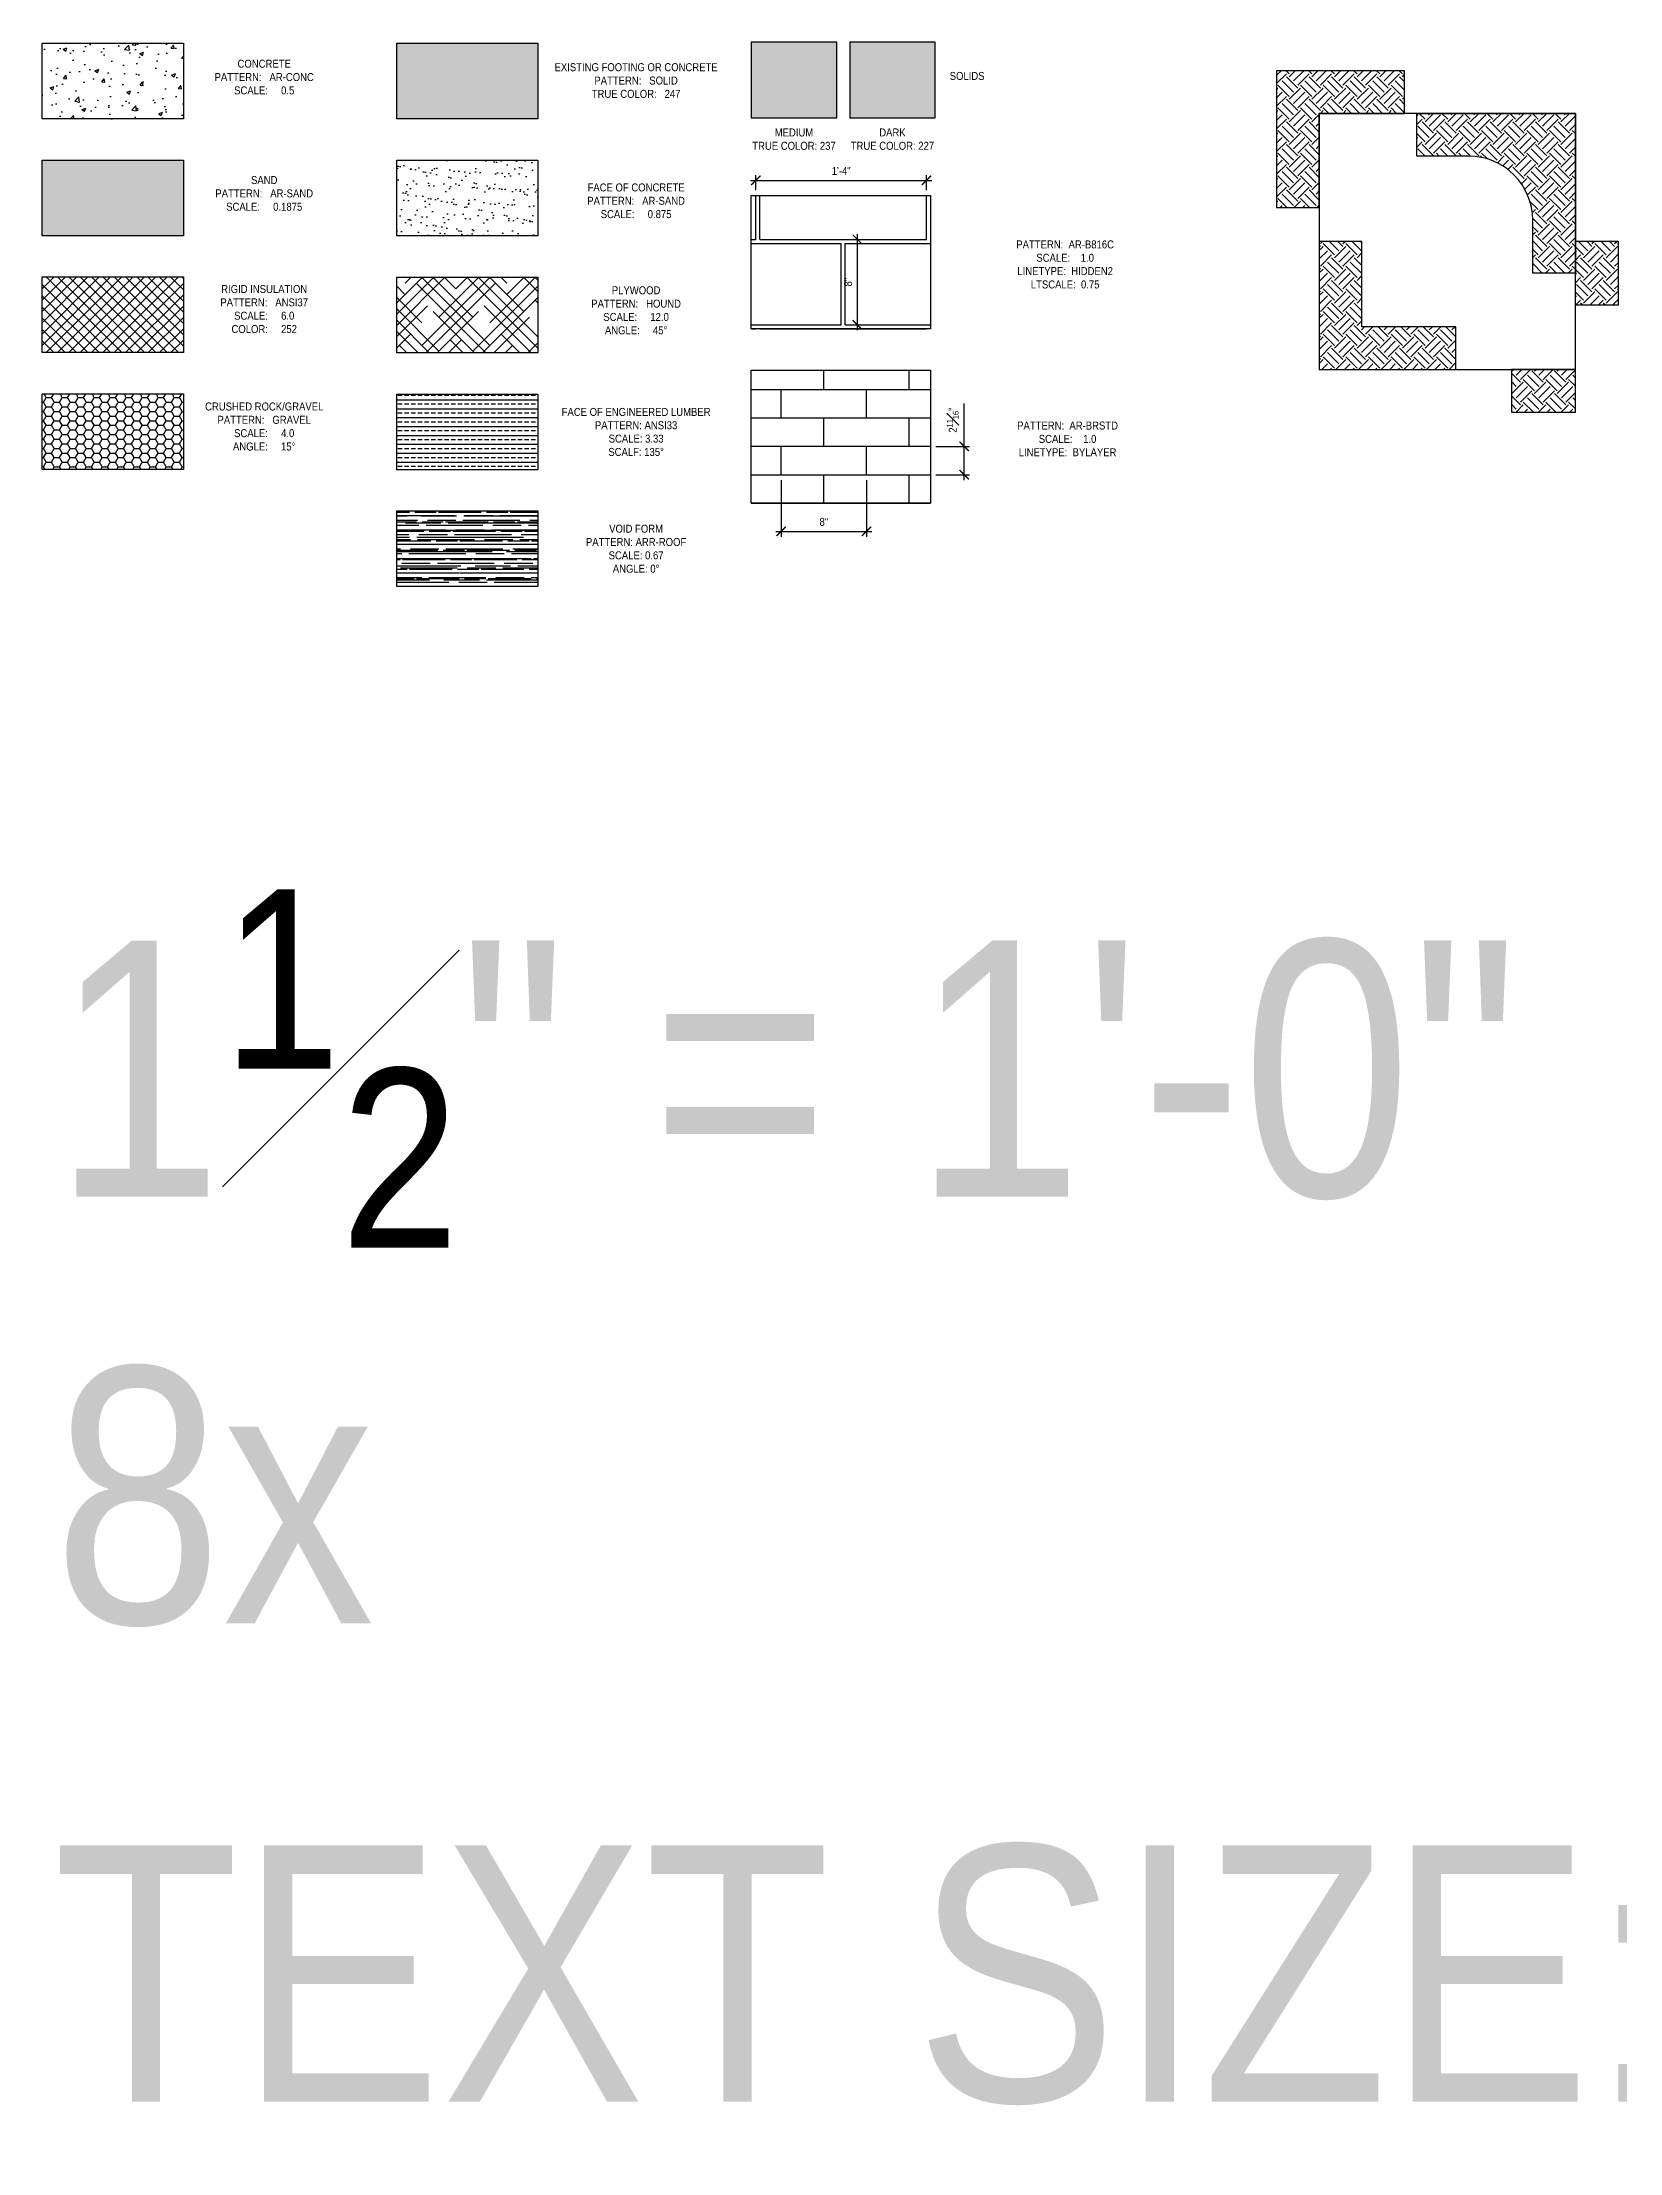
# Model space of a CAD drawing. Header units: inches. Extents: x -16404 to 14624, y -1591 to 16152.
# Drawn here: x 763.2 to 911.1, y -377.3 to -179.5 of the extents above; entities that cross this region are included whole.
import ezdxf

# ---------------------------------------------------------------- set-up
doc = ezdxf.new("R2010")
doc.units = ezdxf.units.IN
doc.header["$LTSCALE"] = 24
doc.header["$MEASUREMENT"] = 0
doc.linetypes.add('HIDDEN2', pattern=[0.1875, 0.125, -0.0625])
doc.layers.get('0').update_dxf_attribs({"linetype": 'CONTINUOUS'})
doc.layers.get('DefPoints').update_dxf_attribs({"color": 251, "linetype": 'CONTINUOUS'})
for name, color, linetype in [('S-ANNO-DIMS', 2, 'CONTINUOUS'), ('S-ANNO-NOTE', 4, 'CONTINUOUS'), ('S-FNDN-WALL', 4, 'CONTINUOUS')]:
    doc.layers.add(name, color=color, linetype=linetype)
doc.layers.add('S-ANNO-NONPLOT', color=253, linetype='CONTINUOUS', plot=False)
for name, color, linetype, true_color, transparency in [('S-HATCH-SOIL', 7, 'CONTINUOUS', 0x8f8f8f, 0.8), ('S-POCHE-227', 7, 'CONTINUOUS', 0xe3e3e3, 0.8), ('S-POCHE-237', 7, 'CONTINUOUS', 0xededed, 0.8), ('S-POCHE-247', 7, 'CONTINUOUS', 0xf7f7f7, 0.8)]:
    doc.layers.add(name, color=color, linetype=linetype, true_color=true_color, transparency=transparency)
doc.layers.add('S-HATCH1', color=1, linetype='CONTINUOUS', transparency=0.5)
doc.layers.add('S-HATCH2', color=2, linetype='CONTINUOUS', transparency=0.5)
doc.styles.add('Arial', font='arial.ttf', dxfattribs={"width": 0.85})
doc.dimstyles.new('DIM-8_Se', dxfattribs={"dimscale": 8, "dimtxt": 0.09375, "dimasz": 0.109375, "dimexe": 0.0625, "dimexo": 0.0625, "dimgap": 0.0625, "dimtad": 1, "dimdec": 4, "dimzin": 11, "dimdsep": 46, "dimlunit": 4, "dimtxsty": 'Arial', "dimblk": 'ARCHTICK', "dimcen": 0.125, "dimdle": 0.0625, "dimclrd": 256, "dimclre": 256, "dimclrt": 4, "dimadec": 0, "dimazin": 0, "dimtfac": 0.75, "dimtdec": 4, "dimtmove": 0, "dimatfit": 3, "dimfxl": 1, "dimfrac": 1, "dimtolj": 1, "dimtzin": 0, "dimarcsym": 0})
pattern_1 = [(45, (-1681.6611, -1205.9765), (1e-16, 2.12132034), [1.5, -1.5]), (45, (-1682.0588, -1205.5787), (1e-16, 2.12132034), [1.5, -1.5]), (45, (-1682.4566, -1205.181), (1e-16, 2.12132034), [1.5, -1.5]), (135, (-1682.4566, -1204.9158), (-2.12132034, 5e-16), [1.5, -1.5]), (135, (-1682.0588, -1204.518), (-2.12132034, 5e-16), [1.5, -1.5]), (135, (-1681.6611, -1204.1203), (-2.12132034, 5e-16), [1.5, -1.5])]

# ---------------------------------------------------------------- blocks, each defined once
blk = doc.blocks.new('_ARCHTICK')
at = {"color": 0, "linetype": 'ByBlock', "const_width": 0.15}
blk.add_lwpolyline([(-0.5, -0.5), (0.5, 0.5)], dxfattribs=at)
blk = doc.blocks.new('*D693')
at = {"layer": 'DefPoints', "color": 0, "transparency": 16777216}
for p in [(832.49, -220.01), (840.49, -220.01), (840.49, -225.32)]:
    blk.add_point(p, dxfattribs=at)
at = {"layer": 'S-ANNO-DIMS', "lineweight": -2, "transparency": 16777216}
for p, q in [((832.49, -220.51), (832.49, -225.82)), ((840.49, -220.51), (840.49, -225.82)), ((831.99, -225.32), (840.99, -225.32))]:
    blk.add_line(p, q, dxfattribs=at)
at = {"layer": 'S-ANNO-DIMS', "lineweight": -2, "transparency": 16777216, "xscale": 0.875, "yscale": 0.875, "zscale": 0.875, "rotation": 180}
blk.add_blockref('_ARCHTICK', (832.49, -225.32), dxfattribs=at)
at = {"layer": 'S-ANNO-DIMS', "lineweight": -2, "transparency": 16777216, "xscale": 0.875, "yscale": 0.875, "zscale": 0.875}
blk.add_blockref('_ARCHTICK', (840.49, -225.32), dxfattribs=at)
at = {"layer": 'S-ANNO-DIMS', "color": 4, "transparency": 16777216, "insert": (836.49, -224.43), "char_height": 0.75, "attachment_point": 5, "style": 'Arial'}
blk.add_mtext('\\A1;8"', dxfattribs=at)
blk = doc.blocks.new('*D694')
at = {"layer": 'DefPoints', "color": 0, "transparency": 16777216}
for p in [(846.49, -217.35), (849.64, -217.35), (846.49, -220.01)]:
    blk.add_point(p, dxfattribs=at)
at = {"layer": 'S-ANNO-DIMS', "lineweight": -2, "transparency": 16777216}
for p, q in [((849.64, -217.35), (849.64, -213.32)), ((846.99, -217.35), (850.14, -217.35)), ((849.64, -220.51), (849.64, -217.35)), ((846.99, -220.01), (850.14, -220.01))]:
    blk.add_line(p, q, dxfattribs=at)
at = {"layer": 'S-ANNO-DIMS', "lineweight": -2, "transparency": 16777216, "xscale": 0.875, "yscale": 0.875, "zscale": 0.875}
for p, rotation in [((849.64, -217.35), 90), ((849.64, -220.01), 270)]:
    blk.add_blockref('_ARCHTICK', p, dxfattribs=dict(at, rotation=rotation))
at = {"layer": 'S-ANNO-DIMS', "color": 4, "transparency": 16777216, "insert": (848.57, -214.89), "char_height": 0.75, "attachment_point": 5, "rotation": 90, "style": 'Arial'}
blk.add_mtext('\\A1;2{\\H0.75x;\\S11#16;}"', dxfattribs=at)
blk = doc.blocks.new('*D695')
at = {"layer": 'DefPoints', "color": 0, "transparency": 16777216}
for p in [(839.64, -197.96), (839.64, -197.96), (839.64, -205.96)]:
    blk.add_point(p, dxfattribs=at)
at = {"layer": 'S-ANNO-DIMS', "lineweight": -2, "transparency": 16777216}
blk.add_line((839.64, -206.46), (839.64, -197.46), dxfattribs=at)
at = {"layer": 'S-ANNO-DIMS', "lineweight": -2, "transparency": 16777216, "xscale": 0.875, "yscale": 0.875, "zscale": 0.875}
for p, rotation in [((839.64, -197.96), 90), ((839.64, -205.96), 270)]:
    blk.add_blockref('_ARCHTICK', p, dxfattribs=dict(at, rotation=rotation))
at = {"layer": 'S-ANNO-DIMS', "color": 4, "transparency": 16777216, "insert": (838.76, -201.96), "char_height": 0.75, "attachment_point": 5, "rotation": 90, "style": 'Arial'}
blk.add_mtext('\\A1;8"', dxfattribs=at)
blk = doc.blocks.new('*D696')
at = {"layer": 'DefPoints', "color": 0, "transparency": 16777216}
for p in [(846.11, -192.42), (830.11, -193.85), (846.11, -193.85)]:
    blk.add_point(p, dxfattribs=at)
at = {"layer": 'S-ANNO-DIMS', "lineweight": -2, "transparency": 16777216}
for p, q in [((829.61, -192.42), (846.61, -192.42)), ((830.11, -193.35), (830.11, -191.92)), ((846.11, -193.35), (846.11, -191.92))]:
    blk.add_line(p, q, dxfattribs=at)
at = {"layer": 'S-ANNO-DIMS', "lineweight": -2, "transparency": 16777216, "xscale": 0.875, "yscale": 0.875, "zscale": 0.875, "rotation": 180}
blk.add_blockref('_ARCHTICK', (830.11, -192.42), dxfattribs=at)
at = {"layer": 'S-ANNO-DIMS', "lineweight": -2, "transparency": 16777216, "xscale": 0.875, "yscale": 0.875, "zscale": 0.875}
blk.add_blockref('_ARCHTICK', (846.11, -192.42), dxfattribs=at)
at = {"layer": 'S-ANNO-DIMS', "color": 4, "transparency": 16777216, "insert": (838.11, -191.54), "char_height": 0.75, "attachment_point": 5, "style": 'Arial'}
blk.add_mtext('\\A1;1\'-4"', dxfattribs=at)

msp = doc.modelspace()

# ---------------------------------------------------------------- hatches: boundary and pattern name
at = {"layer": 'S-HATCH-SOIL'}
h = msp.add_hatch(dxfattribs=at)
h.set_pattern_fill('EARTH', color=256, scale=6, angle=45, style=0)
h.set_pattern_definition(pattern_1)
h.paths.add_polyline_path([(882.91637, -186.14197), (890.91637, -186.14197), (890.91637, -182.14197), (878.91637, -182.14197), (878.91637, -194.95219), (882.91637, -194.95219)])
h = msp.add_hatch(dxfattribs=at)
h.set_pattern_fill('EARTH', color=256, scale=6, angle=45, style=0)
h.set_pattern_definition(pattern_1)
edge = h.paths.add_edge_path()
edge.add_line((906.91637, -201.11884), (902.91637, -201.11884))
edge.add_line((902.91637, -201.11884), (902.91637, -196.14197))
edge.add_arc((896.91637, -196.14197), 6, 0, 90)
edge.add_line((896.91637, -190.14197), (892.06088, -190.14197))
edge.add_line((892.06088, -190.14197), (892.06088, -186.14197))
edge.add_line((892.06088, -186.14197), (906.91637, -186.14197))
edge.add_line((906.91637, -186.14197), (906.91637, -201.11884))
h = msp.add_hatch(dxfattribs=at)
h.set_pattern_fill('EARTH', color=256, scale=6, angle=45, style=0)
h.set_pattern_definition(pattern_1)
h.paths.add_polyline_path([(886.91637, -206.14197), (886.91637, -198.14197), (882.91637, -198.14197), (882.91637, -210.14197), (895.72659, -210.14197), (895.72659, -206.14197)])
h = msp.add_hatch(dxfattribs=at)
h.set_pattern_fill('EARTH', color=256, scale=6, angle=45, style=0)
h.set_pattern_definition(pattern_1)
h.paths.add_polyline_path([(906.91637, -198.11884), (910.91637, -198.11884), (910.91637, -204.11884), (906.91637, -204.11884)])
h = msp.add_hatch(dxfattribs=at)
h.set_pattern_fill('EARTH', color=256, scale=6, angle=45, style=0)
h.set_pattern_definition([(45, (-1675.638, -1205.9765), (1e-16, 2.12132034), [1.5, -1.5]), (45, (-1676.0357, -1205.5787), (1e-16, 2.12132034), [1.5, -1.5]), (45, (-1676.4335, -1205.181), (1e-16, 2.12132034), [1.5, -1.5]), (135, (-1676.4335, -1204.9158), (-2.12132034, 5e-16), [1.5, -1.5]), (135, (-1676.0357, -1204.518), (-2.12132034, 5e-16), [1.5, -1.5]), (135, (-1675.638, -1204.1203), (-2.12132034, 5e-16), [1.5, -1.5])])
h.paths.add_polyline_path([(900.91637, -210.14197), (900.91637, -214.14197), (906.91637, -214.14197), (906.91637, -210.14197)])
h = msp.add_hatch(dxfattribs=at)
h.set_pattern_fill('HONEY', color=256, scale=4, style=0)
h.set_pattern_definition([(0, (-1642.38247, -1223.4292), (0.75, 0.4330127), [0.5, -1]), (120, (-1642.38247, -1223.4292), (-0.75, 0.4330127), [0.5, -1]), (60, (-1642.38247, -1223.4292), (1e-16, 0.866025404), [-1, 0.5])])
h.paths.add_polyline_path([(763.23857, -212.42953), (776.4645, -212.42953), (776.4645, -219.51729), (763.23857, -219.51729)])
at = {"layer": 'S-HATCH1', "linetype": 'HIDDEN2', "ltscale": 0.75}
h = msp.add_hatch(dxfattribs=at)
h.set_pattern_fill('AR-B816C', color=256, style=0)
h.set_pattern_definition([(0, (846.486, -206.333), (8, 8), [15.625, -0.375]), (0, (838.486, -205.958), (8, 8), [15.625, -0.375]), (90, (846.486, -206.333), (-8, 8), [-8.375, 7.625]), (90, (846.111, -206.333), (-8, 8), [-8.375, 7.625])])
h.paths.add_polyline_path([(829.69044, -193.85285), (846.48579, -193.85285), (846.48579, -206.33276), (829.69044, -206.33276)])
at = {"layer": 'S-HATCH1'}
h = msp.add_hatch(dxfattribs=at)
h.set_pattern_fill('ANSI37', color=252, scale=6, style=0)
h.set_pattern_definition([(45, (-1634.70786, -1201.51695), (-0.53033009, 0.53033009), []), (135, (-1634.70786, -1201.51695), (-0.53033009, -0.53033009), [])])
h.paths.add_polyline_path([(763.23857, -201.47341), (776.4645, -201.47341), (776.4645, -208.56117), (763.23857, -208.56117)])
h = msp.add_hatch(dxfattribs=at)
h.set_pattern_fill('HOUND', color=252, scale=12, angle=45, style=0)
h.set_pattern_definition([(45, (-2405.4288, -1772.36325), (1.59099026, 2.65165043), [12, -6]), (135, (-2405.4288, -1772.36325), (1.59099026, -2.65165043), [12, -6])])
h.paths.add_polyline_path([(796.4645, -201.48787), (809.69044, -201.48787), (809.69044, -208.57563), (796.4645, -208.57563)])
at = {"layer": 'S-HATCH1', "ltscale": 0.75}
h = msp.add_hatch(dxfattribs=at)
h.set_pattern_fill('AR-BRSTD', color=256, style=0)
h.set_pattern_definition([(0, (844.4858, -222.679), (0, 2.667), []), (90, (844.4858, -222.679), (-4, 2.667), [2.667, -2.667])])
h.paths.add_polyline_path([(829.69044, -210.19919), (846.48579, -210.19919), (846.48579, -222.6791), (829.69044, -222.6791)])
at = {"layer": 'S-HATCH1'}
h = msp.add_hatch(dxfattribs=at)
h.set_pattern_fill('ANSI33', color=252, scale=3.333333, angle=135, style=0)
h.set_pattern_definition([(180, (-1583.8669, -1256.3265), (-1e-16, -0.83333333), []), (180, (-1584.2836, -1255.9098), (-1e-16, -0.83333333), [0.41666667, -0.20833333])])
h.paths.add_polyline_path([(796.4645, -212.45846), (809.69044, -212.45846), (809.69044, -219.54622), (796.4645, -219.54622)])
h = msp.add_hatch(dxfattribs=at)
h.set_pattern_fill('AR-RROOF', color=256, scale=0.666667, style=0)
h.set_pattern_definition([(0, (-358.9967, -2529.1993), (1.46666667, 0.66666667), [10, -1.3333333, 3.3333333, -0.6666667]), (0, (-358.11, -2528.866), (-0.66666667, 0.88666667), [2, -0.22, 4, -0.5]), (0, (-358.66337, -2528.63266), (3.46666667, 0.44666667), [5.3333333, -0.9333333, 2.6666667, -0.6666667])])
h.paths.add_polyline_path([(796.4645, -223.40012), (809.69044, -223.40012), (809.69044, -230.48787), (796.4645, -230.48787)])
at = {"layer": 'S-HATCH2'}
h = msp.add_hatch(dxfattribs=at)
h.set_pattern_fill('AR-CONC', color=256, scale=0.5, style=0)
h.set_pattern_definition([(50, (-1634.708, -1212.4875), (3.586301, -0.3137607), [0.375, -4.125]), (355, (-1634.708, -1212.4875), (-0.6937567, 3.7609607), [0.3, -3.3]), (100.45144, (-1634.409, -1212.5137), (2.8925442, 3.4472), [0.318701, -3.5057106]), (46.1842, (-1634.708, -1211.4875), (5.336207, -0.8275964), [0.5625, -6.1875]), (96.63564, (-1634.263, -1211.5565), (4.67331, 4.870593), [0.478052, -5.258569]), (351.18416, (-1634.708, -1211.4875), (4.67331, 4.870593), [0.45, -4.95]), (21, (-1634.208, -1211.7375), (2.9845353, -2.0130945), [0.375, -4.125]), (326, (-1634.208, -1211.7375), (1.2165767, 3.62575), [0.3, -3.3]), (71.45144, (-1633.959, -1211.9053), (4.201112, 1.6126558), [0.318701, -3.5057106]), (37.5, (-1634.7079, -1212.4875), (0.0607993, 1.6644693), [0, -3.26, 0, -3.35, 0, -3.3125]), (7.5, (-1634.7079, -1212.4875), (1.3153477, 1.9720586), [0, -1.91, 0, -3.185, 0, -1.2625]), (327.5, (-1635.8229, -1212.4875), (2.6691122, -0.11277436), [0, -1.25, 0, -3.9, 0, -5.175]), (317.5, (-1636.3229, -1212.4875), (2.9159308, 0.500525), [0, -1.625, 0, -2.59, 0, -3.675])])
h.paths.add_polyline_path([(763.23857, -179.57563), (776.4645, -179.57563), (776.4645, -186.66339), (763.23857, -186.66339)])
h = msp.add_hatch(dxfattribs=at)
h.set_pattern_fill('AR-SAND', color=256, scale=0.1875, angle=30, style=0)
h.set_pattern_definition([(67.5, (-1634.70786, -1212.48754), (-0.190868575, 0.30697156), [0, -0.285, 0, -0.31875, 0, -0.3046875]), (37.5, (-1634.70786, -1212.48754), (0.02279973, 0.62417598), [0, -0.15375, 0, -0.256875, 0, -0.0984375]), (357.5, (-1634.90758, -1212.60285), (0.50514308, 0.292869715), [0, -0.09375, 0, -0.3375, 0, -0.440625]), (347.5, (-1634.9076, -1212.60285), (0.40585204, 0.42434112), [0, -0.046875, 0, -0.22125, 0, -0.253125])])
h.paths.add_polyline_path([(763.23857, -190.53175), (776.4645, -190.53175), (776.4645, -197.61951), (763.23857, -197.61951)])
h = msp.add_hatch(dxfattribs=at)
h.set_pattern_fill('AR-SAND', color=256, scale=0.875, angle=30, style=0)
h.set_pattern_definition([(67.5, (-1619.0969, -1212.4875), (-0.89072, 1.43253395), [0, -1.33, 0, -1.4875, 0, -1.421875]), (37.5, (-1619.097, -1212.4875), (0.1063987, 2.9128212), [0, -0.7175, 0, -1.19875, 0, -0.459375]), (357.5, (-1620.029, -1213.0257), (2.3573344, 1.3667253), [0, -0.4375, 0, -1.575, 0, -2.05625]), (347.5, (-1620.029, -1213.0257), (1.8939762, 1.9802586), [0, -0.21875, 0, -1.0325, 0, -1.18125])])
h.paths.add_polyline_path([(796.4645, -190.53175), (809.69044, -190.53175), (809.69044, -197.61951), (796.4645, -197.61951)])
at = {"layer": 'S-POCHE-227'}
h = msp.add_hatch(color=256, dxfattribs=at)
h.dxf.hatch_style = 1
h.paths.add_polyline_path([(838.91637, -186.55992), (846.91637, -186.55992), (846.91637, -179.47217), (838.91637, -179.47217)])
at = {"layer": 'S-POCHE-237'}
h = msp.add_hatch(color=256, dxfattribs=at)
h.dxf.hatch_style = 1
h.paths.add_polyline_path([(829.69044, -179.47217), (829.69044, -186.55992), (837.69044, -186.55992), (837.69044, -179.47217)])
at = {"layer": 'S-POCHE-247'}
h = msp.add_hatch(color=256, dxfattribs=at)
h.dxf.hatch_style = 1
h.paths.add_polyline_path([(796.4645, -179.57563), (809.69044, -179.57563), (809.69044, -186.66339), (796.4645, -186.66339)])

# ---------------------------------------------------------------- linework, layer by layer
at = {"layer": 'S-ANNO-NONPLOT', "linetype": 'ByBlock'}
for p, q in [((892.06088, -186.14197), (906.91637, -186.14197)), ((906.91637, -186.14197), (906.91637, -201.11884))]:
    msp.add_line(p, q, dxfattribs=at)
for points in [[(763.23857, -179.57563), (776.4645, -179.57563), (776.4645, -186.66339), (763.23857, -186.66339)], [(796.4645, -179.57563), (809.69044, -179.57563), (809.69044, -186.66339), (796.4645, -186.66339)], [(829.69044, -179.47217), (829.69044, -186.55992), (837.69044, -186.55992), (837.69044, -179.47217), (829.69044, -179.47217)], [(838.91637, -186.55992), (846.91637, -186.55992), (846.91637, -179.47217), (838.91637, -179.47217), (838.91637, -186.55992)], [(763.23857, -190.53175), (776.4645, -190.53175), (776.4645, -197.61951), (763.23857, -197.61951)], [(796.4645, -190.53175), (809.69044, -190.53175), (809.69044, -197.61951), (796.4645, -197.61951)], [(829.69044, -193.85285), (846.48579, -193.85285), (846.48579, -206.33276), (829.69044, -206.33276)], [(906.91637, -198.11884), (910.91637, -198.11884), (910.91637, -204.11884), (906.91637, -204.11884)], [(763.23857, -201.47341), (776.4645, -201.47341), (776.4645, -208.56117), (763.23857, -208.56117)], [(796.4645, -201.48787), (809.69044, -201.48787), (809.69044, -208.57563), (796.4645, -208.57563)], [(829.69044, -210.19919), (846.48579, -210.19919), (846.48579, -222.6791), (829.69044, -222.6791)], [(900.91637, -210.14197), (900.91637, -214.14197), (906.91637, -214.14197), (906.91637, -210.14197)], [(763.23857, -212.42953), (776.4645, -212.42953), (776.4645, -219.51729), (763.23857, -219.51729)], [(796.4645, -212.45846), (809.69044, -212.45846), (809.69044, -219.54622), (796.4645, -219.54622)], [(796.4645, -223.40012), (809.69044, -223.40012), (809.69044, -230.48787), (796.4645, -230.48787)]]:
    msp.add_lwpolyline(points, close=True, dxfattribs=at)
for points in [[(882.91637, -186.14197), (890.91637, -186.14197), (890.91637, -182.14197), (878.91637, -182.14197), (878.91637, -194.95219), (882.91637, -194.95219), (882.91637, -186.14197)], [(886.91637, -206.14197), (886.91637, -198.14197), (882.91637, -198.14197), (882.91637, -210.14197), (895.72659, -210.14197), (895.72659, -206.14197), (886.91637, -206.14197)]]:
    msp.add_lwpolyline(points, dxfattribs=at)
msp.add_lwpolyline([(906.91637, -201.11884), (902.91637, -201.11884), (902.91637, -196.14197, 0.414213562), (896.91637, -190.14197), (892.06088, -190.14197), (892.06088, -186.14197), (906.91637, -186.14197), (906.91637, -201.11884)], format="xyb", dxfattribs=at)
at = {"layer": 'S-FNDN-WALL', "linetype": 'Continuous'}
msp.add_lwpolyline([(882.91637, -186.14197), (882.91637, -210.14197), (906.91637, -210.14197), (906.91637, -186.14197)], close=True, dxfattribs=at)

# ---------------------------------------------------------------- texts
at = {"layer": 'S-ANNO-NOTE', "style": 'Arial'}
for s, insert, char_height, width, attachment_point in [('CONCRETE\\PPATTERN:   AR-CONC \\PSCALE:     0.5', (784.04295, -182.74157), 0.75, 19.6151165, 5), ('EXISTING FOOTING OR CONCRETE\\PPATTERN:   SOLID\\PTRUE COLOR:   247', (818.89398, -183.06778), 0.75, 19.6151165, 5), ('SOLIDS', (849.91637, -182.6381), 0.75, 19.6151165, 5), ('MEDIUM \\PTRUE COLOR: 237', (833.69044, -188.55992), 0.75, 19.6151165, 5), ('DARK\\PTRUE COLOR: 227', (842.91637, -188.55992), 0.75, 19.6151165, 5), ('SAND\\PPATTERN:   AR-SAND \\PSCALE:     0.1875', (784.04295, -193.64596), 0.75, 19.6151165, 5), ('FACE OF CONCRETE\\PPATTERN:   AR-SAND \\PSCALE:     0.875', (818.89398, -194.33841), 0.75, 19.6151165, 5), ('PATTERN:  AR-B816C\\PSCALE:    1.0\\PLINETYPE:  HIDDEN2\\PLTSCALE:  0.75', (859.10271, -200.30363), 0.75, 19.6151165, 5), ('RIGID INSULATION\\PPATTERN:   ANSI37 \\PSCALE:     6.0\\PCOLOR:     252', (784.04295, -204.48415), 0.75, 19.6151165, 5), ('PLYWOOD\\PPATTERN:   HOUND \\PSCALE:     12.0\\PANGLE:     45%%D', (818.89398, -204.60208), 0.75, 19.6151165, 5), ('CRUSHED ROCK/GRAVEL\\PPATTERN:   GRAVEL \\PSCALE:     4.0\\PANGLE:     15%%D', (784.04295, -215.492), 0.75, 19.6151165, 5), ('FACE OF ENGINEERED LUMBER\\PPATTERN:^IANSI33 \\PSCALE:^I3.33\\PSCALF:^I135°', (818.89398, -216.00234), 0.75, 19.6151165, 5), ('PATTERN:  AR-BRSTD\\PSCALE:    1.0\\PLINETYPE:  BYLAYER', (859.32868, -216.64997), 0.75, 19.6151165, 5), ('VOID FORM\\PPATTERN:^IARR-ROOF \\PSCALE:^I0.67\\PANGLE:^I0°', (818.89398, -226.94399), 0.75, 19.6151165, 5), ('\\A1;1{\\H0.7x;\\S1#2;\\H1.4286x;" = 1\'-0"\\P\\H0.99998x;8x\\PTEXT SIZE: \\H0.7x;\\S3#4;\\H1.4286x;"}', (764.27369, -258.86059), 24, 383.8709751, 1)]:
    msp.add_mtext(s, dxfattribs=dict(at, insert=insert, char_height=char_height, width=width, attachment_point=attachment_point))

# ---------------------------------------------------------------- dimensions: what is measured, and where the dimension line sits
at = {"layer": 'S-ANNO-DIMS'}
for base, p1, p2, angle, picture, middle in [((846.11079, -192.42079), (830.11079, -193.85285), (846.11079, -193.85285), 180, '*D696', (838.11079, -191.54425)), ((839.6383, -197.95776), (839.6383, -205.95776), (839.6383, -197.95776), 270, '*D695', (838.75537, -201.95776)), ((849.6383, -217.3451), (846.48579, -220.0121), (846.48579, -217.3451), 270, '*D694', (848.5687, -214.89499)), ((840.48579, -225.31712), (832.48579, -220.0121), (840.48579, -220.0121), 180, '*D693', (836.48579, -224.43419))]:
    dim = msp.add_linear_dim(base=base, p1=p1, p2=p2, angle=angle, dimstyle='DIM-8_Se', dxfattribs=at)
    dim.commit()
    dim.dimension.update_dxf_attribs({"geometry": picture, "text_midpoint": middle})

doc.saveas('drawing.dxf')
